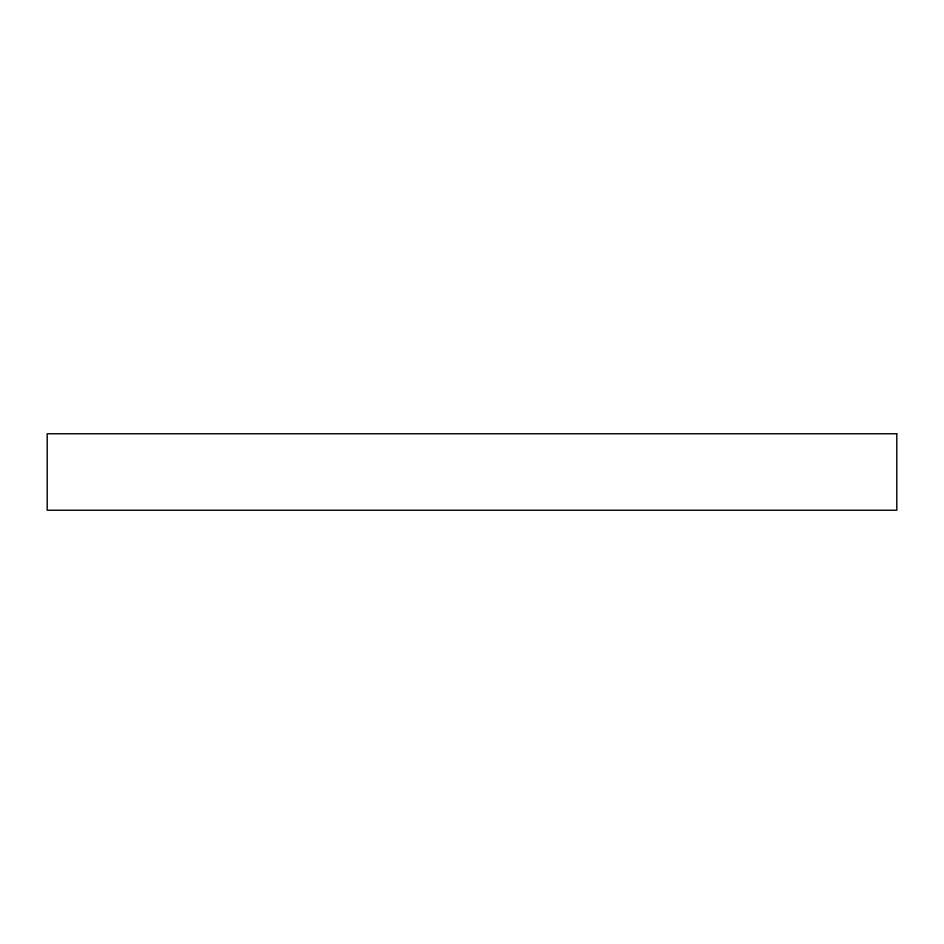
<?xml version="1.0" encoding="UTF-8"?>
<svg xmlns="http://www.w3.org/2000/svg" width="944" height="944" viewBox="0 0 944 944"><rect width="100%" height="100%" fill="white"/><g stroke="black" fill="none" stroke-linecap="round" stroke-linejoin="round"><path stroke-width="1.42" d="M896.8 433.768L47.2 433.768L47.2 510.232L896.8 510.232L896.8 433.768"/></g></svg>
